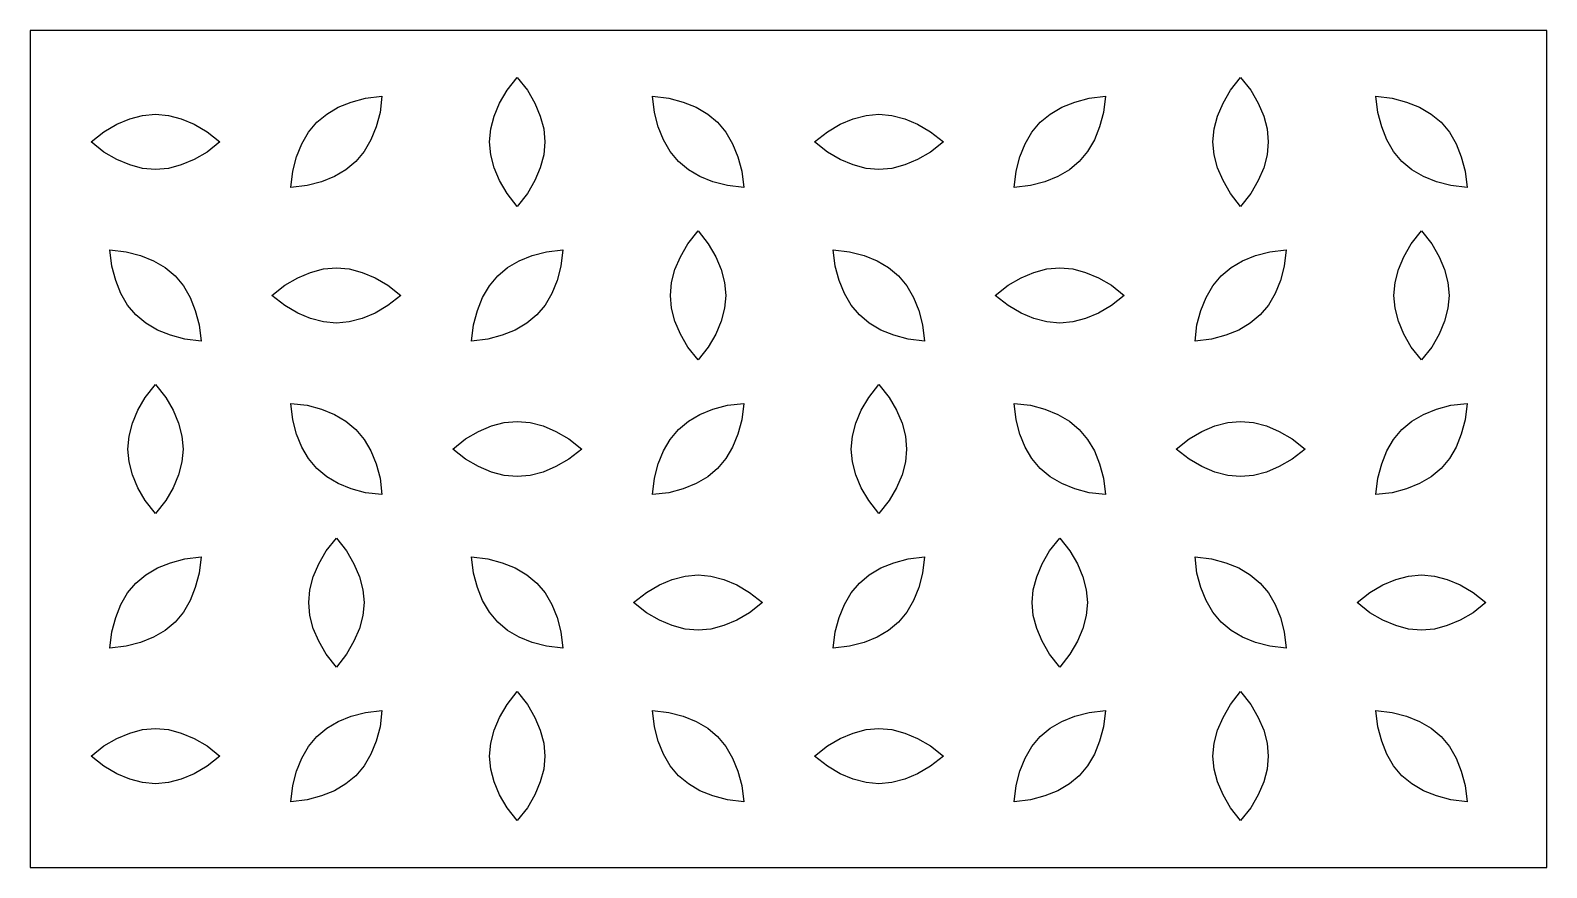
# Model space of a CAD drawing. Header units: millimetres. Extents: x 0 to 960, y 0 to 530.
import ezdxf

# ---------------------------------------------------------------- set-up
doc = ezdxf.new("R2010")
doc.units = ezdxf.units.MM
doc.layers.add('CUT', color=7, linetype='CONTINUOUS')

msp = doc.modelspace()

# ---------------------------------------------------------------- linework, layer by layer
at = {"layer": 'CUT'}
for points in [[(0, 0), (960, 0), (960, 530), (0, 530)], [(308.25, 418.58), (301.8, 426.74), (297.11, 434.91), (293.64, 443.07), (291.48, 451.24), (290.75, 459.4), (291.48, 467.56), (293.64, 475.73), (297.11, 483.89), (301.8, 492.06), (308.25, 500.22), (314.7, 492.06), (319.39, 483.89), (322.86, 475.73), (325.02, 467.56), (325.75, 459.4), (325.02, 451.24), (322.86, 443.07), (319.39, 434.91), (314.7, 426.74)], [(766.25, 418.58), (759.8, 426.74), (755.11, 434.91), (751.64, 443.07), (749.48, 451.24), (748.75, 459.4), (749.48, 467.56), (751.64, 475.73), (755.11, 483.89), (759.8, 492.06), (766.25, 500.22), (772.7, 492.06), (777.39, 483.89), (780.86, 475.73), (783.02, 467.56), (783.75, 459.4), (783.02, 451.24), (780.86, 443.07), (777.39, 434.91), (772.7, 426.74)], [(164.88, 430.53), (166.1, 440.87), (168.55, 449.96), (171.87, 458.19), (176.12, 465.48), (181.38, 471.77), (187.67, 477.03), (194.96, 481.28), (203.19, 484.6), (212.28, 487.05), (222.62, 488.27), (221.4, 477.93), (218.95, 468.84), (215.63, 460.61), (211.38, 453.32), (206.12, 447.03), (199.83, 441.77), (192.54, 437.52), (184.31, 434.2), (175.22, 431.75)], [(451.62, 430.53), (441.28, 431.75), (432.19, 434.2), (423.96, 437.52), (416.67, 441.77), (410.38, 447.03), (405.12, 453.32), (400.87, 460.61), (397.55, 468.84), (395.1, 477.93), (393.88, 488.27), (404.22, 487.05), (413.31, 484.6), (421.54, 481.28), (428.83, 477.03), (435.12, 471.77), (440.38, 465.48), (444.63, 458.19), (447.95, 449.96), (450.4, 440.87)], [(622.88, 430.53), (624.1, 440.87), (626.55, 449.96), (629.87, 458.19), (634.12, 465.48), (639.38, 471.77), (645.67, 477.03), (652.96, 481.28), (661.19, 484.6), (670.28, 487.05), (680.62, 488.27), (679.4, 477.93), (676.95, 468.84), (673.63, 460.61), (669.38, 453.32), (664.12, 447.03), (657.83, 441.77), (650.54, 437.52), (642.31, 434.2), (633.22, 431.75)], [(909.62, 430.53), (899.28, 431.75), (890.19, 434.2), (881.96, 437.52), (874.67, 441.77), (868.38, 447.03), (863.12, 453.32), (858.87, 460.61), (855.55, 468.84), (853.1, 477.93), (851.88, 488.27), (862.22, 487.05), (871.31, 484.6), (879.54, 481.28), (886.83, 477.03), (893.12, 471.77), (898.38, 465.48), (902.63, 458.19), (905.95, 449.96), (908.4, 440.87)], [(38.43, 459.4), (46.59, 465.85), (54.76, 470.54), (62.92, 474.01), (71.09, 476.17), (79.25, 476.9), (87.41, 476.17), (95.58, 474.01), (103.74, 470.54), (111.91, 465.85), (120.07, 459.4), (111.91, 452.95), (103.74, 448.26), (95.58, 444.79), (87.41, 442.63), (79.25, 441.9), (71.09, 442.63), (62.92, 444.79), (54.76, 448.26), (46.59, 452.95)], [(496.43, 459.4), (504.59, 465.85), (512.76, 470.54), (520.92, 474.01), (529.09, 476.17), (537.25, 476.9), (545.41, 476.17), (553.58, 474.01), (561.74, 470.54), (569.91, 465.85), (578.07, 459.4), (569.91, 452.95), (561.74, 448.26), (553.58, 444.79), (545.41, 442.63), (537.25, 441.9), (529.09, 442.63), (520.92, 444.79), (512.76, 448.26), (504.59, 452.95)], [(422.75, 321.38), (416.3, 329.54), (411.61, 337.71), (408.14, 345.87), (405.98, 354.04), (405.25, 362.2), (405.98, 370.36), (408.14, 378.53), (411.61, 386.69), (416.3, 394.86), (422.75, 403.02), (429.2, 394.86), (433.89, 386.69), (437.36, 378.53), (439.52, 370.36), (440.25, 362.2), (439.52, 354.04), (437.36, 345.87), (433.89, 337.71), (429.2, 329.54)], [(880.75, 321.38), (874.3, 329.54), (869.61, 337.71), (866.14, 345.87), (863.98, 354.04), (863.25, 362.2), (863.98, 370.36), (866.14, 378.53), (869.61, 386.69), (874.3, 394.86), (880.75, 403.02), (887.2, 394.86), (891.89, 386.69), (895.36, 378.53), (897.52, 370.36), (898.25, 362.2), (897.52, 354.04), (895.36, 345.87), (891.89, 337.71), (887.2, 329.54)], [(108.12, 333.33), (97.78, 334.55), (88.69, 337), (80.46, 340.32), (73.17, 344.57), (66.88, 349.83), (61.62, 356.12), (57.37, 363.41), (54.05, 371.64), (51.6, 380.73), (50.38, 391.07), (60.72, 389.85), (69.81, 387.4), (78.04, 384.08), (85.33, 379.83), (91.62, 374.57), (96.88, 368.28), (101.13, 360.99), (104.45, 352.76), (106.9, 343.67)], [(279.38, 333.33), (280.6, 343.67), (283.05, 352.76), (286.37, 360.99), (290.62, 368.28), (295.88, 374.57), (302.17, 379.83), (309.46, 384.08), (317.69, 387.4), (326.78, 389.85), (337.12, 391.07), (335.9, 380.73), (333.45, 371.64), (330.13, 363.41), (325.88, 356.12), (320.62, 349.83), (314.33, 344.57), (307.04, 340.32), (298.81, 337), (289.72, 334.55)], [(566.12, 333.33), (555.78, 334.55), (546.69, 337), (538.46, 340.32), (531.17, 344.57), (524.88, 349.83), (519.62, 356.12), (515.37, 363.41), (512.05, 371.64), (509.6, 380.73), (508.38, 391.07), (518.72, 389.85), (527.81, 387.4), (536.04, 384.08), (543.33, 379.83), (549.62, 374.57), (554.88, 368.28), (559.13, 360.99), (562.45, 352.76), (564.9, 343.67)], [(737.38, 333.33), (738.6, 343.67), (741.05, 352.76), (744.37, 360.99), (748.62, 368.28), (753.88, 374.57), (760.17, 379.83), (767.46, 384.08), (775.69, 387.4), (784.78, 389.85), (795.12, 391.07), (793.9, 380.73), (791.45, 371.64), (788.13, 363.41), (783.88, 356.12), (778.62, 349.83), (772.33, 344.57), (765.04, 340.32), (756.81, 337), (747.72, 334.55)], [(152.93, 362.2), (161.09, 368.65), (169.26, 373.34), (177.42, 376.81), (185.59, 378.97), (193.75, 379.7), (201.91, 378.97), (210.08, 376.81), (218.24, 373.34), (226.41, 368.65), (234.57, 362.2), (226.41, 355.75), (218.24, 351.06), (210.08, 347.59), (201.91, 345.43), (193.75, 344.7), (185.59, 345.43), (177.42, 347.59), (169.26, 351.06), (161.09, 355.75)], [(610.93, 362.2), (619.09, 368.65), (627.26, 373.34), (635.42, 376.81), (643.59, 378.97), (651.75, 379.7), (659.91, 378.97), (668.08, 376.81), (676.24, 373.34), (684.41, 368.65), (692.57, 362.2), (684.41, 355.75), (676.24, 351.06), (668.08, 347.59), (659.91, 345.43), (651.75, 344.7), (643.59, 345.43), (635.42, 347.59), (627.26, 351.06), (619.09, 355.75)], [(79.25, 224.18), (72.8, 232.34), (68.11, 240.51), (64.64, 248.67), (62.48, 256.84), (61.75, 265), (62.48, 273.16), (64.64, 281.33), (68.11, 289.49), (72.8, 297.66), (79.25, 305.82), (85.7, 297.66), (90.39, 289.49), (93.86, 281.33), (96.02, 273.16), (96.75, 265), (96.02, 256.84), (93.86, 248.67), (90.39, 240.51), (85.7, 232.34)], [(537.25, 224.18), (530.8, 232.34), (526.11, 240.51), (522.64, 248.67), (520.48, 256.84), (519.75, 265), (520.48, 273.16), (522.64, 281.33), (526.11, 289.49), (530.8, 297.66), (537.25, 305.82), (543.7, 297.66), (548.39, 289.49), (551.86, 281.33), (554.02, 273.16), (554.75, 265), (554.02, 256.84), (551.86, 248.67), (548.39, 240.51), (543.7, 232.34)], [(222.62, 236.13), (212.28, 237.35), (203.19, 239.8), (194.96, 243.12), (187.67, 247.37), (181.38, 252.63), (176.12, 258.92), (171.87, 266.21), (168.55, 274.44), (166.1, 283.53), (164.88, 293.87), (175.22, 292.65), (184.31, 290.2), (192.54, 286.88), (199.83, 282.63), (206.12, 277.37), (211.38, 271.08), (215.63, 263.79), (218.95, 255.56), (221.4, 246.47)], [(393.88, 236.13), (395.1, 246.47), (397.55, 255.56), (400.87, 263.79), (405.12, 271.08), (410.38, 277.37), (416.67, 282.63), (423.96, 286.88), (432.19, 290.2), (441.28, 292.65), (451.62, 293.87), (450.4, 283.53), (447.95, 274.44), (444.63, 266.21), (440.38, 258.92), (435.12, 252.63), (428.83, 247.37), (421.54, 243.12), (413.31, 239.8), (404.22, 237.35)], [(680.62, 236.13), (670.28, 237.35), (661.19, 239.8), (652.96, 243.12), (645.67, 247.37), (639.38, 252.63), (634.12, 258.92), (629.87, 266.21), (626.55, 274.44), (624.1, 283.53), (622.88, 293.87), (633.22, 292.65), (642.31, 290.2), (650.54, 286.88), (657.83, 282.63), (664.12, 277.37), (669.38, 271.08), (673.63, 263.79), (676.95, 255.56), (679.4, 246.47)], [(851.88, 236.13), (853.1, 246.47), (855.55, 255.56), (858.87, 263.79), (863.12, 271.08), (868.38, 277.37), (874.67, 282.63), (881.96, 286.88), (890.19, 290.2), (899.28, 292.65), (909.62, 293.87), (908.4, 283.53), (905.95, 274.44), (902.63, 266.21), (898.38, 258.92), (893.12, 252.63), (886.83, 247.37), (879.54, 243.12), (871.31, 239.8), (862.22, 237.35)], [(267.43, 265), (275.59, 271.45), (283.76, 276.14), (291.92, 279.61), (300.09, 281.77), (308.25, 282.5), (316.41, 281.77), (324.58, 279.61), (332.74, 276.14), (340.91, 271.45), (349.07, 265), (340.91, 258.55), (332.74, 253.86), (324.58, 250.39), (316.41, 248.23), (308.25, 247.5), (300.09, 248.23), (291.92, 250.39), (283.76, 253.86), (275.59, 258.55)], [(725.43, 265), (733.59, 271.45), (741.76, 276.14), (749.92, 279.61), (758.09, 281.77), (766.25, 282.5), (774.41, 281.77), (782.58, 279.61), (790.74, 276.14), (798.91, 271.45), (807.07, 265), (798.91, 258.55), (790.74, 253.86), (782.58, 250.39), (774.41, 248.23), (766.25, 247.5), (758.09, 248.23), (749.92, 250.39), (741.76, 253.86), (733.59, 258.55)], [(193.75, 126.98), (187.3, 135.14), (182.61, 143.31), (179.14, 151.47), (176.98, 159.64), (176.25, 167.8), (176.98, 175.96), (179.14, 184.13), (182.61, 192.29), (187.3, 200.46), (193.75, 208.62), (200.2, 200.46), (204.89, 192.29), (208.36, 184.13), (210.52, 175.96), (211.25, 167.8), (210.52, 159.64), (208.36, 151.47), (204.89, 143.31), (200.2, 135.14)], [(651.75, 126.98), (645.3, 135.14), (640.61, 143.31), (637.14, 151.47), (634.98, 159.64), (634.25, 167.8), (634.98, 175.96), (637.14, 184.13), (640.61, 192.29), (645.3, 200.46), (651.75, 208.62), (658.2, 200.46), (662.89, 192.29), (666.36, 184.13), (668.52, 175.96), (669.25, 167.8), (668.52, 159.64), (666.36, 151.47), (662.89, 143.31), (658.2, 135.14)], [(50.38, 138.93), (51.6, 149.27), (54.05, 158.36), (57.37, 166.59), (61.62, 173.88), (66.88, 180.17), (73.17, 185.43), (80.46, 189.68), (88.69, 193), (97.78, 195.45), (108.12, 196.67), (106.9, 186.33), (104.45, 177.24), (101.13, 169.01), (96.88, 161.72), (91.62, 155.43), (85.33, 150.17), (78.04, 145.92), (69.81, 142.6), (60.72, 140.15)], [(337.12, 138.93), (326.78, 140.15), (317.69, 142.6), (309.46, 145.92), (302.17, 150.17), (295.88, 155.43), (290.62, 161.72), (286.37, 169.01), (283.05, 177.24), (280.6, 186.33), (279.38, 196.67), (289.72, 195.45), (298.81, 193), (307.04, 189.68), (314.33, 185.43), (320.62, 180.17), (325.88, 173.88), (330.13, 166.59), (333.45, 158.36), (335.9, 149.27)], [(508.38, 138.93), (509.6, 149.27), (512.05, 158.36), (515.37, 166.59), (519.62, 173.88), (524.88, 180.17), (531.17, 185.43), (538.46, 189.68), (546.69, 193), (555.78, 195.45), (566.12, 196.67), (564.9, 186.33), (562.45, 177.24), (559.13, 169.01), (554.88, 161.72), (549.62, 155.43), (543.33, 150.17), (536.04, 145.92), (527.81, 142.6), (518.72, 140.15)], [(795.12, 138.93), (784.78, 140.15), (775.69, 142.6), (767.46, 145.92), (760.17, 150.17), (753.88, 155.43), (748.62, 161.72), (744.37, 169.01), (741.05, 177.24), (738.6, 186.33), (737.38, 196.67), (747.72, 195.45), (756.81, 193), (765.04, 189.68), (772.33, 185.43), (778.62, 180.17), (783.88, 173.88), (788.13, 166.59), (791.45, 158.36), (793.9, 149.27)], [(381.93, 167.8), (390.09, 174.25), (398.26, 178.94), (406.42, 182.41), (414.59, 184.57), (422.75, 185.3), (430.91, 184.57), (439.08, 182.41), (447.24, 178.94), (455.41, 174.25), (463.57, 167.8), (455.41, 161.35), (447.24, 156.66), (439.08, 153.19), (430.91, 151.03), (422.75, 150.3), (414.59, 151.03), (406.42, 153.19), (398.26, 156.66), (390.09, 161.35)], [(839.93, 167.8), (848.09, 174.25), (856.26, 178.94), (864.42, 182.41), (872.59, 184.57), (880.75, 185.3), (888.91, 184.57), (897.08, 182.41), (905.24, 178.94), (913.41, 174.25), (921.57, 167.8), (913.41, 161.35), (905.24, 156.66), (897.08, 153.19), (888.91, 151.03), (880.75, 150.3), (872.59, 151.03), (864.42, 153.19), (856.26, 156.66), (848.09, 161.35)], [(308.25, 29.78), (301.8, 37.94), (297.11, 46.11), (293.64, 54.27), (291.48, 62.44), (290.75, 70.6), (291.48, 78.76), (293.64, 86.93), (297.11, 95.09), (301.8, 103.26), (308.25, 111.42), (314.7, 103.26), (319.39, 95.09), (322.86, 86.93), (325.02, 78.76), (325.75, 70.6), (325.02, 62.44), (322.86, 54.27), (319.39, 46.11), (314.7, 37.94)], [(766.25, 29.78), (759.8, 37.94), (755.11, 46.11), (751.64, 54.27), (749.48, 62.44), (748.75, 70.6), (749.48, 78.76), (751.64, 86.93), (755.11, 95.09), (759.8, 103.26), (766.25, 111.42), (772.7, 103.26), (777.39, 95.09), (780.86, 86.93), (783.02, 78.76), (783.75, 70.6), (783.02, 62.44), (780.86, 54.27), (777.39, 46.11), (772.7, 37.94)], [(164.88, 41.73), (166.1, 52.07), (168.55, 61.16), (171.87, 69.39), (176.12, 76.68), (181.38, 82.97), (187.67, 88.23), (194.96, 92.48), (203.19, 95.8), (212.28, 98.25), (222.62, 99.47), (221.4, 89.13), (218.95, 80.04), (215.63, 71.81), (211.38, 64.52), (206.12, 58.23), (199.83, 52.97), (192.54, 48.72), (184.31, 45.4), (175.22, 42.95)], [(451.62, 41.73), (441.28, 42.95), (432.19, 45.4), (423.96, 48.72), (416.67, 52.97), (410.38, 58.23), (405.12, 64.52), (400.87, 71.81), (397.55, 80.04), (395.1, 89.13), (393.88, 99.47), (404.22, 98.25), (413.31, 95.8), (421.54, 92.48), (428.83, 88.23), (435.12, 82.97), (440.38, 76.68), (444.63, 69.39), (447.95, 61.16), (450.4, 52.07)], [(622.88, 41.73), (624.1, 52.07), (626.55, 61.16), (629.87, 69.39), (634.12, 76.68), (639.38, 82.97), (645.67, 88.23), (652.96, 92.48), (661.19, 95.8), (670.28, 98.25), (680.62, 99.47), (679.4, 89.13), (676.95, 80.04), (673.63, 71.81), (669.38, 64.52), (664.12, 58.23), (657.83, 52.97), (650.54, 48.72), (642.31, 45.4), (633.22, 42.95)], [(909.62, 41.73), (899.28, 42.95), (890.19, 45.4), (881.96, 48.72), (874.67, 52.97), (868.38, 58.23), (863.12, 64.52), (858.87, 71.81), (855.55, 80.04), (853.1, 89.13), (851.88, 99.47), (862.22, 98.25), (871.31, 95.8), (879.54, 92.48), (886.83, 88.23), (893.12, 82.97), (898.38, 76.68), (902.63, 69.39), (905.95, 61.16), (908.4, 52.07)], [(38.43, 70.6), (46.59, 77.05), (54.76, 81.74), (62.92, 85.21), (71.09, 87.37), (79.25, 88.1), (87.41, 87.37), (95.58, 85.21), (103.74, 81.74), (111.91, 77.05), (120.07, 70.6), (111.91, 64.15), (103.74, 59.46), (95.58, 55.99), (87.41, 53.83), (79.25, 53.1), (71.09, 53.83), (62.92, 55.99), (54.76, 59.46), (46.59, 64.15)], [(496.43, 70.6), (504.59, 77.05), (512.76, 81.74), (520.92, 85.21), (529.09, 87.37), (537.25, 88.1), (545.41, 87.37), (553.58, 85.21), (561.74, 81.74), (569.91, 77.05), (578.07, 70.6), (569.91, 64.15), (561.74, 59.46), (553.58, 55.99), (545.41, 53.83), (537.25, 53.1), (529.09, 53.83), (520.92, 55.99), (512.76, 59.46), (504.59, 64.15)]]:
    msp.add_lwpolyline(points, close=True, dxfattribs=at)

doc.saveas('drawing.dxf')
